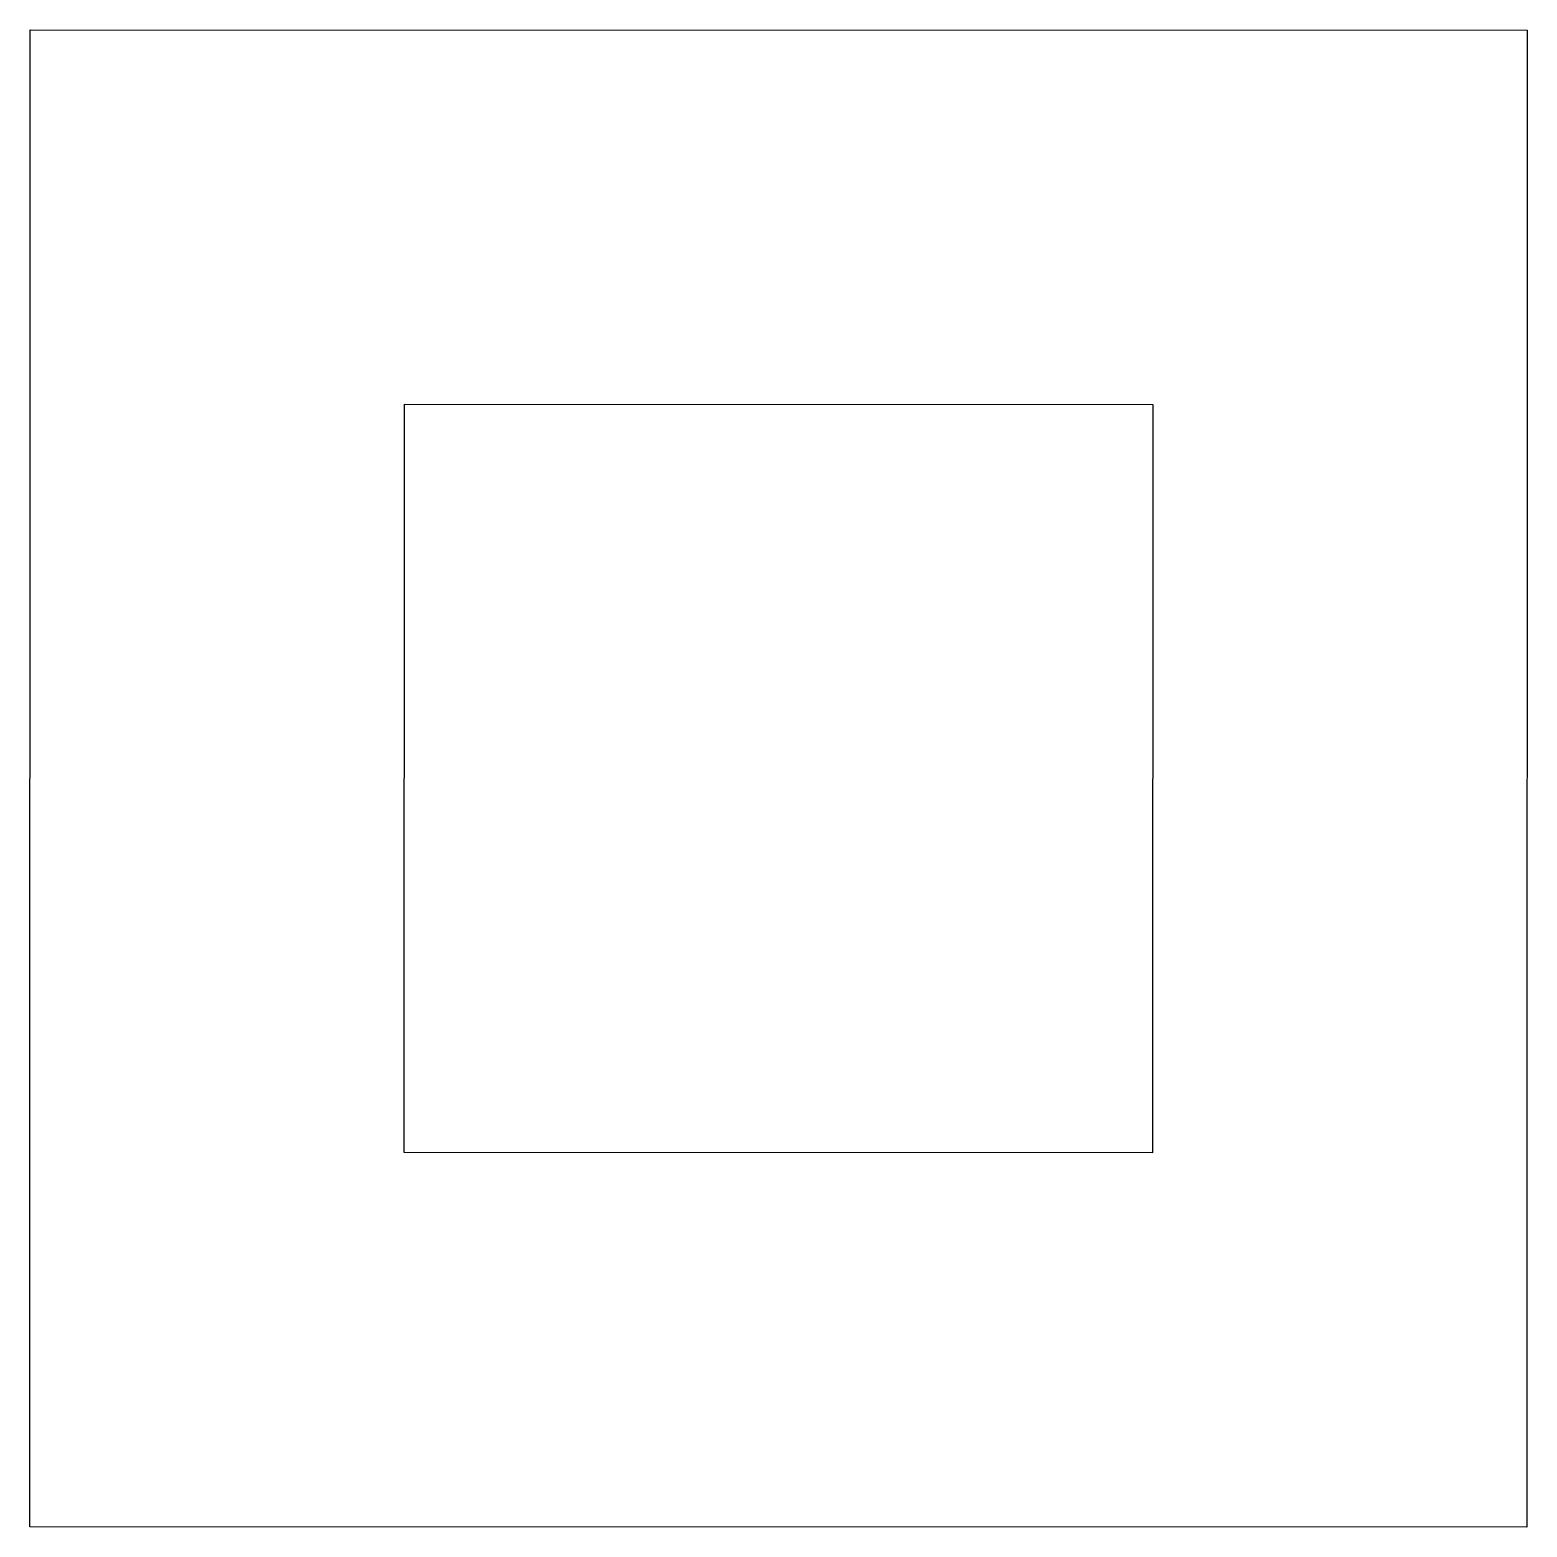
# Model space of a CAD drawing. Extents: x 0 to 400, y 0 to 400.
import ezdxf

# ---------------------------------------------------------------- set-up
doc = ezdxf.new("R2010")
doc.units = 0
doc.layers.get('0').update_dxf_attribs({"linetype": 'CONTINUOUS'})

msp = doc.modelspace()

# ---------------------------------------------------------------- linework, layer by layer
at = {"color": 7}
for points in [[(0.048796, 399.626667), (399.736733, 399.578689), (399.685933, -0.110067), (0, -0.059267), (0.047978, 399.626667), (0.048796, 399.626667)], [(99.982679, 299.692784), (299.801844, 299.6438), (299.753867, 99.824822), (99.934889, 99.8728), (99.982867, 299.691778), (99.982679, 299.692784)]]:
    msp.add_lwpolyline(points, close=True, dxfattribs=at)

doc.saveas('drawing.dxf')
